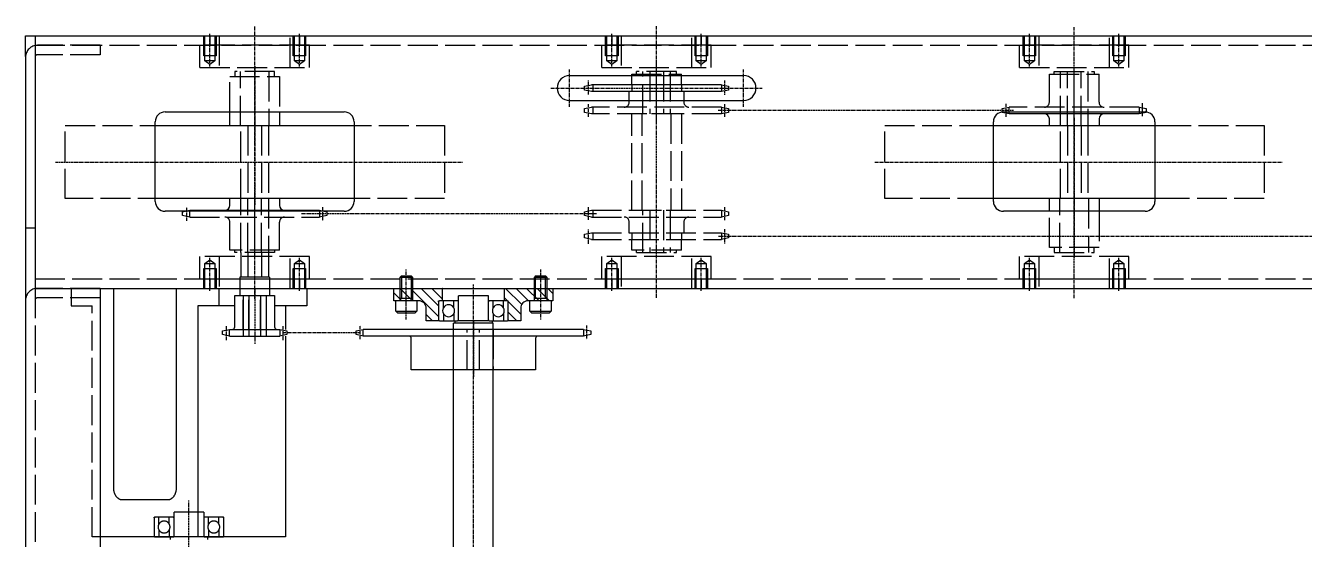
# Model space of a CAD drawing. Extents: x -2365 to 476, y -281 to 1709.
# Drawn here: x -2346 to -1832, y 130 to 337 of the extents above; entities that cross this region are included whole.
import ezdxf

# ---------------------------------------------------------------- set-up
doc = ezdxf.new("R2010")
doc.units = 0
doc.linetypes.add('DASHED', pattern=[15, 12, -3])
doc.linetypes.add('DOT_CENTER', pattern=[2, 1.25, -0.25, 0.25, -0.25])
doc.layers.get('0').update_dxf_attribs({"linetype": 'CONTINUOUS'})
doc.layers.add('1', color=7, linetype='CONTINUOUS')
pattern_1 = [(135, (0, 0), (-2.1213203, -2.1213203), [])]

# ---------------------------------------------------------------- blocks, each defined once
blk = doc.blocks.new('T__9', base_point=(-2136.08, 278.66))
at = {"layer": '1', "color": 4, "linetype": 'DOT_CENTER'}
blk.add_line((-2193.28, 218.89), (-2193.28, 239.12), dxfattribs=at)
at = {"layer": '1', "color": 4, "linetype": 'DASHED'}
for p, q in [((-2195.28, 236.46), (-2195.78, 235.96)), ((-2195.78, 235.96), (-2190.78, 235.96)), ((-2195.78, 226.46), (-2195.78, 235.96)), ((-2195.28, 236.46), (-2195.28, 227.46)), ((-2195.28, 236.46), (-2191.28, 236.46)), ((-2191.28, 236.46), (-2191.28, 227.46)), ((-2190.78, 235.96), (-2191.28, 236.46)), ((-2190.78, 235.96), (-2190.78, 226.46)), ((-2195.78, 227.46), (-2190.78, 227.46))]:
    blk.add_line(p, q, dxfattribs=at)
at = {"layer": '1', "color": 7, "linetype": 'Continuous'}
for p, q in [((-2197.53, 222.26), (-2197.53, 226.46)), ((-2189.03, 226.46), (-2197.53, 226.46)), ((-2189.03, 226.46), (-2189.03, 222.26)), ((-2196.73, 221.46), (-2197.53, 222.26)), ((-2189.83, 221.46), (-2196.73, 221.46)), ((-2189.83, 221.46), (-2189.03, 222.26))]:
    blk.add_line(p, q, dxfattribs=at)
at = {"layer": '1', "color": 4, "linetype": 'Continuous'}
blk.add_line((-2197.53, 222.26), (-2189.03, 222.26), dxfattribs=at)
blk = doc.blocks.new('T__10', base_point=(-2196.48, 278.66))
at = {"layer": '1', "color": 4, "linetype": 'DOT_CENTER'}
blk.add_line((-2139.28, 239.12), (-2139.28, 218.89), dxfattribs=at)
at = {"layer": '1', "color": 4, "linetype": 'DASHED'}
for p, q in [((-2141.28, 236.46), (-2141.78, 235.96)), ((-2141.78, 226.46), (-2141.78, 235.96)), ((-2141.78, 235.96), (-2136.78, 235.96)), ((-2141.28, 236.46), (-2137.28, 236.46)), ((-2141.28, 227.46), (-2141.28, 236.46)), ((-2136.78, 235.96), (-2137.28, 236.46)), ((-2137.28, 227.46), (-2137.28, 236.46)), ((-2136.78, 235.96), (-2136.78, 226.46)), ((-2141.78, 227.46), (-2136.78, 227.46))]:
    blk.add_line(p, q, dxfattribs=at)
at = {"layer": '1', "color": 7, "linetype": 'Continuous'}
for p, q in [((-2135.03, 226.46), (-2143.53, 226.46)), ((-2143.53, 222.26), (-2143.53, 226.46)), ((-2135.03, 226.46), (-2135.03, 222.26)), ((-2143.53, 222.26), (-2142.73, 221.46)), ((-2135.83, 221.46), (-2142.73, 221.46)), ((-2135.03, 222.26), (-2135.83, 221.46))]:
    blk.add_line(p, q, dxfattribs=at)
at = {"layer": '1', "color": 4, "linetype": 'Continuous'}
blk.add_line((-2143.53, 222.26), (-2135.03, 222.26), dxfattribs=at)
blk = doc.blocks.new('TOP__18', base_point=(-1869.95, 268.86))
at = {"layer": '1', "color": 7, "linetype": 'Continuous'}
for p, q in [((-1934.63, 262.46), (-1934.63, 267.56)), ((-1914.63, 267.56), (-1934.63, 267.56)), ((-1914.63, 267.56), (-1914.63, 262.46))]:
    blk.add_line(p, q, dxfattribs=at)
at = {"layer": '1', "color": 4, "linetype": 'DASHED'}
for p, q in [((-1930.38, 245.86), (-1930.38, 267.56)), ((-1918.88, 267.56), (-1918.88, 245.86)), ((-1934.63, 247.86), (-1934.63, 262.46)), ((-1914.63, 262.46), (-1914.63, 247.86)), ((-1914.63, 247.86), (-1934.63, 247.86)), ((-1932.63, 247.86), (-1932.63, 245.86)), ((-1916.63, 245.86), (-1916.63, 247.86)), ((-1932.63, 245.86), (-1916.63, 245.86))]:
    blk.add_line(p, q, dxfattribs=at)
at = {"layer": '1', "color": 4, "linetype": 'DOT_CENTER'}
blk.add_line((-1924.63, 269.92), (-1924.63, 243.65), dxfattribs=at)
blk = doc.blocks.new('J__19', base_point=(-1833.13, 218.34))
at = {"layer": '1', "color": 4, "linetype": 'DOT_CENTER'}
for p, q in [((-1924.63, 300.02), (-1924.63, 265.03)), ((-2004.77, 282.26), (-1840.95, 282.26))]:
    blk.add_line(p, q, dxfattribs=at)
at = {"layer": '1', "color": 4, "linetype": 'DASHED'}
for p, q in [((-2000.83, 267.56), (-2000.83, 296.96)), ((-2000.83, 296.96), (-1959.63, 296.96)), ((-1930.13, 267.56), (-1930.13, 296.96)), ((-1927.38, 296.96), (-1927.38, 267.56)), ((-1921.88, 296.96), (-1921.88, 267.56)), ((-1919.13, 296.96), (-1919.13, 267.56)), ((-1889.63, 296.96), (-1848.23, 296.96)), ((-1848.23, 296.96), (-1848.23, 267.56)), ((-1959.63, 267.56), (-2000.83, 267.56)), ((-1848.23, 267.56), (-1889.63, 267.56))]:
    blk.add_line(p, q, dxfattribs=at)
at = {"layer": '1', "color": 7, "linetype": 'Continuous'}
for p, q in [((-1959.63, 296.96), (-1889.63, 296.96)), ((-1889.63, 267.56), (-1959.63, 267.56))]:
    blk.add_line(p, q, dxfattribs=at)
blk = doc.blocks.new('TOP__20', base_point=(-2557, -313.11))
at = {"layer": '1'}
blk.add_blockref('J__19', (-1833.13, 218.34), dxfattribs=at)
blk = doc.blocks.new('TOP__21', base_point=(-1869.95, 295.66))
blk.add_blockref('TOP__20', (-2557, -313.11))
blk = doc.blocks.new('TOP__22', base_point=(-1851.53, 292.83))
at = {"layer": '1', "color": 4, "linetype": 'DASHED'}
for p, q in [((-1902.63, 329.26), (-1946.63, 329.26)), ((-1946.63, 320.26), (-1946.63, 329.26)), ((-1942.63, 333.06), (-1942.63, 329.26)), ((-1938.85, 333.06), (-1938.85, 320.26)), ((-1910.41, 320.26), (-1910.41, 333.06)), ((-1906.63, 329.26), (-1906.63, 333.06)), ((-1902.63, 320.26), (-1902.63, 329.26)), ((-1946.63, 320.26), (-1902.63, 320.26))]:
    blk.add_line(p, q, dxfattribs=at)
blk = doc.blocks.new('TOP__23', base_point=(-1851.53, 271.69))
at = {"layer": '1', "color": 4, "linetype": 'DASHED'}
for p, q in [((-1946.63, 235.26), (-1946.63, 244.26)), ((-1902.63, 244.26), (-1946.63, 244.26)), ((-1938.85, 244.26), (-1938.85, 231.46)), ((-1910.41, 231.46), (-1910.41, 244.26)), ((-1902.63, 235.26), (-1902.63, 244.26)), ((-1946.63, 235.26), (-1902.63, 235.26)), ((-1942.63, 235.26), (-1942.63, 231.46)), ((-1906.63, 231.46), (-1906.63, 235.26))]:
    blk.add_line(p, q, dxfattribs=at)
blk = doc.blocks.new('TOP__24', base_point=(-1857, 273.92))
at = {"layer": '1', "color": 4, "linetype": 'DOT_CENTER'}
for p, q in [((-1924.63, 295.24), (-1924.63, 320.32)), ((-1951.98, 300.44), (-1951.98, 305.94)), ((-1897.28, 305.94), (-1897.28, 300.44))]:
    blk.add_line(p, q, dxfattribs=at)
at = {"layer": '1', "color": 4, "linetype": 'DASHED'}
for p, q in [((-1934.63, 317.66), (-1914.63, 317.66)), ((-1934.63, 306.36), (-1934.63, 317.66)), ((-1932.63, 317.66), (-1932.63, 318.66)), ((-1932.63, 318.66), (-1916.63, 318.66)), ((-1930.13, 296.96), (-1930.13, 318.66)), ((-1927.38, 296.96), (-1927.38, 318.66)), ((-1921.88, 296.96), (-1921.88, 318.66)), ((-1919.13, 318.66), (-1919.13, 296.96)), ((-1916.63, 318.66), (-1916.63, 317.66)), ((-1914.63, 306.36), (-1914.63, 317.66)), ((-1953.63, 303.79), (-1950.77, 304.36)), ((-1953.63, 302.24), (-1953.63, 303.79)), ((-1898.49, 304.36), (-1950.77, 304.36)), ((-1950.77, 301.66), (-1950.77, 304.36)), ((-1898.49, 304.36), (-1898.49, 301.66)), ((-1898.49, 304.36), (-1895.63, 303.79)), ((-1895.63, 303.79), (-1895.63, 302.24))]:
    blk.add_line(p, q, dxfattribs=at)
at = {"layer": '1', "color": 7, "linetype": 'Continuous'}
for p, q in [((-1950.77, 301.66), (-1953.63, 302.24)), ((-1898.49, 301.66), (-1950.77, 301.66)), ((-1934.63, 296.96), (-1934.63, 299.66)), ((-1914.63, 299.66), (-1914.63, 296.96)), ((-1895.63, 302.24), (-1898.49, 301.66)), ((-1934.63, 296.96), (-1914.63, 296.96))]:
    blk.add_line(p, q, dxfattribs=at)
at = {"layer": '1', "color": 4, "linetype": 'DASHED'}
for centre, start, end in [((-1936.63, 306.36), -90, 0), ((-1912.63, 306.36), 180, -90)]:
    blk.add_arc(centre, 2, start, end, dxfattribs=at)
at = {"layer": '1', "color": 7, "linetype": 'Continuous'}
for centre, start, end in [((-1936.63, 299.66), 0, 90), ((-1912.63, 299.66), 90, 180)]:
    blk.add_arc(centre, 2, start, end, dxfattribs=at)
for name, p in [('TOP__22', (-1851.53, 292.83)), ('TOP__21', (-1869.95, 295.66)), ('TOP__18', (-1869.95, 268.86)), ('TOP__23', (-1851.53, 271.69))]:
    blk.add_blockref(name, p)
blk = doc.blocks.new('TOP__25', base_point=(-2025.31, 286.22))
at = {"layer": '1', "color": 4, "linetype": 'DASHED'}
for p, q in [((-2121.63, 262.29), (-2118.77, 262.86)), ((-2118.77, 262.86), (-2066.49, 262.86)), ((-2118.18, 260.16), (-2118.18, 262.86)), ((-2098.13, 245.86), (-2098.13, 262.86)), ((-2095.38, 262.86), (-2095.38, 245.86)), ((-2089.88, 262.86), (-2089.88, 245.86)), ((-2087.13, 262.86), (-2087.13, 245.86)), ((-2066.49, 262.86), (-2063.63, 262.29)), ((-2066.49, 262.86), (-2066.49, 260.16)), ((-2121.63, 260.74), (-2121.63, 262.29)), ((-2118.77, 260.16), (-2121.63, 260.74)), ((-2118.77, 260.16), (-2066.49, 260.16)), ((-2103.63, 253.86), (-2103.63, 258.16)), ((-2081.63, 258.16), (-2081.63, 253.86)), ((-2063.63, 260.74), (-2066.49, 260.16)), ((-2063.63, 262.29), (-2063.63, 260.74)), ((-2121.63, 253.29), (-2118.77, 253.86)), ((-2121.63, 251.74), (-2121.63, 253.29)), ((-2118.77, 253.86), (-2066.49, 253.86)), ((-2118.18, 251.16), (-2118.18, 253.86)), ((-2102.63, 253.86), (-2102.63, 251.16)), ((-2082.63, 253.86), (-2082.63, 251.16)), ((-2066.49, 253.86), (-2066.49, 251.16)), ((-2066.49, 253.86), (-2063.63, 253.29)), ((-2063.63, 253.29), (-2063.63, 251.74)), ((-2118.77, 251.16), (-2121.63, 251.74)), ((-2118.77, 251.16), (-2066.49, 251.16)), ((-2102.63, 246.86), (-2102.63, 251.16)), ((-2082.63, 246.86), (-2082.63, 251.16)), ((-2063.63, 251.74), (-2066.49, 251.16)), ((-2082.63, 246.86), (-2102.63, 246.86)), ((-2100.63, 245.86), (-2100.63, 246.86)), ((-2100.63, 245.86), (-2084.63, 245.86)), ((-2084.63, 245.86), (-2084.63, 246.86))]:
    blk.add_line(p, q, dxfattribs=at)
at = {"layer": '1', "color": 4, "linetype": 'DOT_CENTER'}
for p, q in [((-2119.98, 258.98), (-2119.98, 264.09)), ((-2065.28, 264.09), (-2065.28, 258.89)), ((-2119.98, 249.42), (-2119.98, 255.11)), ((-2065.28, 255.29), (-2065.28, 249.42))]:
    blk.add_line(p, q, dxfattribs=at)
at = {"layer": '1', "color": 4, "linetype": 'DASHED'}
for centre, start, end in [((-2105.63, 258.16), 0, 90), ((-2079.63, 258.16), 90, 180)]:
    blk.add_arc(centre, 2, start, end, dxfattribs=at)
blk = doc.blocks.new('TOP__26', base_point=(-2025.31, 278.31))
at = {"layer": '1', "color": 4, "linetype": 'DOT_CENTER'}
for p, q in [((-2092.63, 297.81), (-2092.63, 322)), ((-2119.98, 309.41), (-2119.98, 315.1)), ((-2065.28, 315.1), (-2065.28, 309.23)), ((-2119.98, 300.44), (-2119.98, 305.54)), ((-2065.28, 305.63), (-2065.28, 300.44))]:
    blk.add_line(p, q, dxfattribs=at)
at = {"layer": '1', "color": 4, "linetype": 'DASHED'}
for p, q in [((-2102.63, 317.66), (-2082.63, 317.66)), ((-2102.63, 317.06), (-2102.63, 317.66)), ((-2084.63, 318.66), (-2100.63, 318.66)), ((-2100.63, 317.66), (-2100.63, 318.66)), ((-2098.13, 301.66), (-2098.13, 318.66)), ((-2095.38, 318.66), (-2095.38, 301.66)), ((-2089.88, 318.66), (-2089.88, 301.66)), ((-2087.13, 318.66), (-2087.13, 301.66)), ((-2084.63, 317.66), (-2084.63, 318.66)), ((-2082.63, 317.06), (-2082.63, 317.66)), ((-2118.18, 310.66), (-2118.18, 313.36)), ((-2102.63, 313.36), (-2102.63, 310.66)), ((-2082.63, 313.36), (-2082.63, 310.66)), ((-2066.49, 313.36), (-2066.49, 310.66)), ((-2121.63, 303.79), (-2118.77, 304.36)), ((-2121.63, 302.24), (-2121.63, 303.79)), ((-2066.49, 304.36), (-2118.77, 304.36)), ((-2118.18, 301.66), (-2118.18, 304.36)), ((-2103.63, 306.36), (-2103.63, 307.06)), ((-2081.63, 307.06), (-2081.63, 306.36)), ((-2066.49, 304.36), (-2066.49, 301.66)), ((-2066.49, 304.36), (-2063.63, 303.79)), ((-2063.63, 303.79), (-2063.63, 302.24)), ((-2118.77, 301.66), (-2121.63, 302.24)), ((-2066.49, 301.66), (-2118.77, 301.66)), ((-2063.63, 302.24), (-2066.49, 301.66))]:
    blk.add_line(p, q, dxfattribs=at)
at = {"layer": '1', "color": 7, "linetype": 'Continuous'}
for p, q in [((-2102.63, 313.36), (-2102.63, 317.06)), ((-2082.63, 313.36), (-2082.63, 317.06)), ((-2121.63, 312.79), (-2118.77, 313.36)), ((-2121.63, 311.24), (-2121.63, 312.79)), ((-2118.77, 310.66), (-2121.63, 311.24)), ((-2066.49, 313.36), (-2118.77, 313.36)), ((-2066.49, 310.66), (-2118.77, 310.66)), ((-2103.63, 307.06), (-2103.63, 310.66)), ((-2081.63, 310.66), (-2081.63, 307.06)), ((-2066.49, 313.36), (-2063.63, 312.79)), ((-2063.63, 311.24), (-2066.49, 310.66)), ((-2063.63, 312.79), (-2063.63, 311.24))]:
    blk.add_line(p, q, dxfattribs=at)
at = {"layer": '1', "color": 4, "linetype": 'DASHED'}
for centre, start, end in [((-2105.63, 306.36), -90, 0), ((-2079.63, 306.36), 180, -90)]:
    blk.add_arc(centre, 2, start, end, dxfattribs=at)
blk = doc.blocks.new('TOP__27', base_point=(-2019.53, 292.83))
at = {"layer": '1', "color": 4, "linetype": 'DASHED'}
for p, q in [((-2070.63, 329.26), (-2114.63, 329.26)), ((-2114.63, 320.26), (-2114.63, 329.26)), ((-2110.63, 333.06), (-2110.63, 329.26)), ((-2106.85, 333.06), (-2106.85, 320.26)), ((-2078.41, 320.26), (-2078.41, 333.06)), ((-2074.63, 329.26), (-2074.63, 333.06)), ((-2070.63, 320.26), (-2070.63, 329.26)), ((-2114.63, 320.26), (-2070.63, 320.26))]:
    blk.add_line(p, q, dxfattribs=at)
blk = doc.blocks.new('TOP__28', base_point=(-2019.53, 271.69))
at = {"layer": '1', "color": 4, "linetype": 'DASHED'}
for p, q in [((-2114.63, 235.26), (-2114.63, 244.26)), ((-2070.63, 244.26), (-2114.63, 244.26)), ((-2106.85, 244.26), (-2106.85, 231.46)), ((-2078.41, 231.46), (-2078.41, 244.26)), ((-2070.63, 235.26), (-2070.63, 244.26)), ((-2114.63, 235.26), (-2070.63, 235.26)), ((-2110.63, 235.26), (-2110.63, 231.46)), ((-2074.63, 231.46), (-2074.63, 235.26))]:
    blk.add_line(p, q, dxfattribs=at)
blk = doc.blocks.new('TOP__29', base_point=(-2037.95, 261.56))
at = {"layer": '1', "color": 4, "linetype": 'DASHED'}
for p, q in [((-2102.63, 262.86), (-2102.63, 301.66)), ((-2082.63, 301.66), (-2102.63, 301.66)), ((-2098.38, 262.86), (-2098.38, 301.66)), ((-2086.88, 301.66), (-2086.88, 262.86)), ((-2082.63, 301.66), (-2082.63, 262.86)), ((-2102.63, 262.86), (-2082.63, 262.86))]:
    blk.add_line(p, q, dxfattribs=at)
for name, p in [('TOP__27', (-2019.53, 292.83)), ('TOP__26', (-2025.31, 278.31)), ('TOP__25', (-2025.31, 286.22)), ('TOP__28', (-2019.53, 271.69))]:
    blk.add_blockref(name, p)
blk = doc.blocks.new('J__30', base_point=(-2162.78, 218.34))
at = {"layer": '1', "color": 4, "linetype": 'DOT_CENTER'}
for p, q in [((-2254.28, 300.02), (-2254.28, 265.03)), ((-2334.42, 282.26), (-2170.6, 282.26))]:
    blk.add_line(p, q, dxfattribs=at)
at = {"layer": '1', "color": 4, "linetype": 'DASHED'}
for p, q in [((-2330.48, 267.56), (-2330.48, 296.96)), ((-2330.48, 296.96), (-2289.28, 296.96)), ((-2259.78, 267.56), (-2259.78, 296.96)), ((-2257.03, 296.96), (-2257.03, 267.56)), ((-2251.53, 296.96), (-2251.53, 267.56)), ((-2248.78, 296.96), (-2248.78, 267.56)), ((-2219.28, 296.96), (-2177.88, 296.96)), ((-2177.88, 296.96), (-2177.88, 267.56)), ((-2289.28, 267.56), (-2330.48, 267.56)), ((-2177.88, 267.56), (-2219.28, 267.56))]:
    blk.add_line(p, q, dxfattribs=at)
at = {"layer": '1', "color": 7, "linetype": 'Continuous'}
for p, q in [((-2289.28, 296.96), (-2219.28, 296.96)), ((-2219.28, 267.56), (-2289.28, 267.56))]:
    blk.add_line(p, q, dxfattribs=at)
blk = doc.blocks.new('TOP__31', base_point=(-2886.65, -313.11))
at = {"layer": '1'}
blk.add_blockref('J__30', (-2162.78, 218.34), dxfattribs=at)
blk = doc.blocks.new('TOP__32', base_point=(-2186.65, 290.61))
at = {"layer": '1', "color": 7, "linetype": 'Continuous'}
for p, q in [((-2244.28, 267.56), (-2264.28, 267.56)), ((-2264.28, 264.86), (-2264.28, 267.56)), ((-2244.28, 267.56), (-2244.28, 264.86)), ((-2283.28, 262.29), (-2280.42, 262.86)), ((-2280.42, 262.86), (-2228.14, 262.86)), ((-2228.14, 262.86), (-2225.28, 262.29))]:
    blk.add_line(p, q, dxfattribs=at)
at = {"layer": '1', "color": 4, "linetype": 'DASHED'}
for p, q in [((-2259.78, 245.86), (-2259.78, 267.56)), ((-2257.03, 245.86), (-2257.03, 267.56)), ((-2251.53, 245.86), (-2251.53, 267.56)), ((-2248.78, 267.56), (-2248.78, 245.86)), ((-2280.42, 260.16), (-2280.42, 262.86)), ((-2228.14, 262.86), (-2228.14, 260.16)), ((-2283.28, 260.74), (-2283.28, 262.29)), ((-2280.42, 260.16), (-2283.28, 260.74)), ((-2280.42, 260.16), (-2228.14, 260.16)), ((-2264.28, 246.86), (-2264.28, 258.16)), ((-2244.28, 246.86), (-2244.28, 258.16)), ((-2225.28, 260.74), (-2228.14, 260.16)), ((-2225.28, 262.29), (-2225.28, 260.74)), ((-2244.28, 246.86), (-2264.28, 246.86)), ((-2262.28, 245.86), (-2262.28, 246.86)), ((-2246.28, 245.86), (-2262.28, 245.86)), ((-2246.28, 246.86), (-2246.28, 245.86))]:
    blk.add_line(p, q, dxfattribs=at)
at = {"layer": '1', "color": 4, "linetype": 'DOT_CENTER'}
for p, q in [((-2254.28, 244.21), (-2254.28, 269.28)), ((-2281.63, 258.58), (-2281.63, 264.09)), ((-2226.93, 264.09), (-2226.93, 258.58))]:
    blk.add_line(p, q, dxfattribs=at)
at = {"layer": '1', "color": 7, "linetype": 'Continuous'}
for centre, start, end in [((-2266.28, 264.86), -90, 0), ((-2242.28, 264.86), 180, -90)]:
    blk.add_arc(centre, 2, start, end, dxfattribs=at)
at = {"layer": '1', "color": 4, "linetype": 'DASHED'}
for centre, start, end in [((-2266.28, 258.16), 0, 90), ((-2242.28, 258.16), 90, 180)]:
    blk.add_arc(centre, 2, start, end, dxfattribs=at)
blk = doc.blocks.new('TOP__33', base_point=(-2181.18, 292.83))
at = {"layer": '1', "color": 4, "linetype": 'DASHED'}
for p, q in [((-2232.28, 329.26), (-2276.28, 329.26)), ((-2276.28, 320.26), (-2276.28, 329.26)), ((-2272.28, 333.06), (-2272.28, 329.26)), ((-2268.5, 333.06), (-2268.5, 320.26)), ((-2240.06, 320.26), (-2240.06, 333.06)), ((-2236.28, 329.26), (-2236.28, 333.06)), ((-2232.28, 320.26), (-2232.28, 329.26)), ((-2276.28, 320.26), (-2232.28, 320.26))]:
    blk.add_line(p, q, dxfattribs=at)
blk = doc.blocks.new('TOP__34', base_point=(-2181.18, 271.69))
at = {"layer": '1', "color": 4, "linetype": 'DASHED'}
for p, q in [((-2276.28, 235.26), (-2276.28, 244.26)), ((-2232.28, 244.26), (-2276.28, 244.26)), ((-2268.5, 244.26), (-2268.5, 231.46)), ((-2240.06, 231.46), (-2240.06, 244.26)), ((-2232.28, 235.26), (-2232.28, 244.26)), ((-2276.28, 235.26), (-2232.28, 235.26)), ((-2272.28, 235.26), (-2272.28, 231.46)), ((-2236.28, 231.46), (-2236.28, 235.26))]:
    blk.add_line(p, q, dxfattribs=at)
blk = doc.blocks.new('TOP__35', base_point=(-2199.6, 295.66))
at = {"layer": '1', "color": 4, "linetype": 'DOT_CENTER'}
blk.add_line((-2254.28, 320.87), (-2254.28, 294.6), dxfattribs=at)
at = {"layer": '1', "color": 4, "linetype": 'DASHED'}
for p, q in [((-2264.28, 316.66), (-2244.28, 316.66)), ((-2264.28, 302.46), (-2264.28, 316.66)), ((-2246.28, 318.66), (-2262.28, 318.66)), ((-2262.28, 318.66), (-2262.28, 316.66)), ((-2260.03, 296.96), (-2260.03, 318.66)), ((-2248.53, 318.66), (-2248.53, 296.96)), ((-2246.28, 316.66), (-2246.28, 318.66)), ((-2244.28, 316.66), (-2244.28, 302.46))]:
    blk.add_line(p, q, dxfattribs=at)
at = {"layer": '1', "color": 7, "linetype": 'Continuous'}
for p, q in [((-2264.28, 296.96), (-2264.28, 302.46)), ((-2244.28, 302.46), (-2244.28, 296.96)), ((-2264.28, 296.96), (-2244.28, 296.96))]:
    blk.add_line(p, q, dxfattribs=at)
for name, p in [('TOP__33', (-2181.18, 292.83)), ('TOP__31', (-2886.65, -313.11)), ('TOP__32', (-2186.65, 290.61)), ('TOP__34', (-2181.18, 271.69))]:
    blk.add_blockref(name, p)
blk = doc.blocks.new('M__61', base_point=(-2346.43, -273.14))
at = {"layer": '1', "color": 7, "linetype": 'Continuous'}
for p, q in [((-2346.42, 324.75), (-2346.42, 333.06)), ((-2346.42, 333.06), (-2342.63, 333.06)), ((-2346.43, 324.46), (-2346.43, -268.34)), ((-2316.43, 231.46), (-2316.43, -175.34)), ((-2346.43, -276.94), (-2346.43, -268.53)), ((-2342.63, -276.94), (-2346.43, -276.94))]:
    blk.add_line(p, q, dxfattribs=at)
at = {"layer": '1', "color": 4, "linetype": 'DASHED'}
for p, q in [((-2316.43, 329.26), (-2341.63, 329.26)), ((-2316.43, 329.26), (-2316.43, 325.46)), ((-2316.43, 325.46), (-2341.63, 325.46)), ((-2342.63, 255.66), (-2346.43, 255.66)), ((-2342.63, 231.46), (-2342.63, -175.34)), ((-2316.43, 231.46), (-2341.63, 231.46)), ((-2316.43, 227.66), (-2341.63, 227.66)), ((-2316.43, 231.46), (-2316.43, 227.66)), ((-2316.43, -171.54), (-2341.63, -171.54)), ((-2316.43, -175.34), (-2316.43, -171.54)), ((-2316.43, -175.34), (-2341.63, -175.34)), ((-2346.43, -199.54), (-2342.63, -199.54)), ((-2316.43, -269.34), (-2341.63, -269.34)), ((-2316.43, -273.14), (-2316.43, -269.34)), ((-2316.43, -273.14), (-2341.63, -273.14))]:
    blk.add_line(p, q, dxfattribs=at)
for centre, radius, start, end in [((-2341.63, 324.46), 4.8, 90, 180), ((-2341.63, 324.46), 1, 90, 180), ((-2341.63, 226.66), 4.8, 90, 180), ((-2341.63, 226.66), 1, 90, 180), ((-2341.63, -170.54), 4.8, 180, -90), ((-2341.63, -170.54), 1, 180, -90), ((-2341.63, -268.34), 4.8, 180, -90), ((-2341.63, -268.34), 1, 180, -90)]:
    blk.add_arc(centre, radius, start, end, dxfattribs=at)
blk = doc.blocks.new('J__63', base_point=(-2352.95, 270.98))
at = {"layer": '1', "color": 7, "linetype": 'Continuous'}
for p, q in [((-2262.28, 215.98), (-2262.28, 228.58)), ((-2262.28, 228.58), (-2246.28, 228.58)), ((-2246.28, 228.58), (-2246.28, 215.98)), ((-2267.2, 214.4), (-2264.34, 214.98)), ((-2267.2, 212.85), (-2267.2, 214.4)), ((-2264.34, 212.28), (-2267.2, 212.85)), ((-2264.34, 214.98), (-2244.15, 214.98)), ((-2264.34, 212.28), (-2244.15, 212.28)), ((-2244.15, 214.98), (-2241.29, 214.4)), ((-2241.29, 212.85), (-2244.15, 212.28)), ((-2241.29, 214.4), (-2241.29, 212.85))]:
    blk.add_line(p, q, dxfattribs=at)
at = {"layer": '1', "color": 4, "linetype": 'DASHED'}
for p, q in [((-2258.9, 214.88), (-2258.9, 228.58)), ((-2256.59, 214.88), (-2256.59, 228.58)), ((-2251.97, 214.88), (-2251.97, 228.58)), ((-2249.66, 228.58), (-2249.66, 214.88)), ((-2264.34, 212.28), (-2264.34, 214.98)), ((-2244.15, 214.98), (-2244.15, 212.28))]:
    blk.add_line(p, q, dxfattribs=at)
at = {"layer": '1', "color": 4, "linetype": 'DOT_CENTER'}
for p, q in [((-2254.28, 231.38), (-2254.28, 209.16)), ((-2265.55, 210.69), (-2265.55, 216.2)), ((-2242.94, 216.2), (-2242.94, 210.69))]:
    blk.add_line(p, q, dxfattribs=at)
at = {"layer": '1', "color": 7, "linetype": 'Continuous'}
for centre, start, end in [((-2263.28, 215.98), -90, 0), ((-2245.28, 215.98), 180, -90)]:
    blk.add_arc(centre, 1, start, end, dxfattribs=at)
blk = doc.blocks.new('TOP__64', base_point=(-3076.83, 802.42))
at = {"layer": '1'}
blk.add_blockref('J__63', (-2352.95, 270.98), dxfattribs=at)
blk = doc.blocks.new('TOP__65', base_point=(-2389.78, 193.66))
blk.add_blockref('TOP__64', (-3076.83, 802.42))
blk = doc.blocks.new('TOP__66', base_point=(-2355.83, 203.42))
blk.add_blockref('TOP__65', (-2389.78, 193.66))
blk = doc.blocks.new('J__67', base_point=(-2264.95, 156.28))
at = {"layer": '1', "color": 4, "linetype": 'DOT_CENTER'}
for p, q in [((-2211.82, 211.05), (-2211.82, 216.56)), ((-2166.28, 218.09), (-2166.28, 195.87)), ((-2120.74, 216.56), (-2120.74, 211.05))]:
    blk.add_line(p, q, dxfattribs=at)
at = {"layer": '1', "color": 7, "linetype": 'Continuous'}
for p, q in [((-2213.47, 214.4), (-2210.61, 214.98)), ((-2213.47, 212.85), (-2213.47, 214.4)), ((-2210.61, 212.28), (-2213.47, 212.85)), ((-2121.95, 214.98), (-2210.61, 214.98)), ((-2121.95, 212.28), (-2210.61, 212.28)), ((-2191.28, 198.68), (-2191.28, 211.28)), ((-2141.28, 211.28), (-2141.28, 198.68)), ((-2121.95, 214.98), (-2119.09, 214.4)), ((-2119.09, 212.85), (-2121.95, 212.28)), ((-2119.09, 214.4), (-2119.09, 212.85)), ((-2141.28, 198.68), (-2191.28, 198.68))]:
    blk.add_line(p, q, dxfattribs=at)
at = {"layer": '1', "color": 4, "linetype": 'DASHED'}
for p, q in [((-2210.61, 212.28), (-2210.61, 214.98)), ((-2174.28, 198.68), (-2174.28, 214.98)), ((-2168.78, 198.68), (-2168.78, 214.98)), ((-2163.78, 198.68), (-2163.78, 214.98)), ((-2158.28, 214.98), (-2158.28, 198.68)), ((-2121.95, 214.98), (-2121.95, 212.28))]:
    blk.add_line(p, q, dxfattribs=at)
at = {"layer": '1', "color": 7, "linetype": 'Continuous'}
for centre, start, end in [((-2192.28, 211.28), 0, 90), ((-2140.28, 211.28), 90, 180)]:
    blk.add_arc(centre, 1, start, end, dxfattribs=at)
blk = doc.blocks.new('TOP__68', base_point=(-2988.83, -375.17))
at = {"layer": '1'}
blk.add_blockref('J__67', (-2264.95, 156.28), dxfattribs=at)
blk = doc.blocks.new('TOP__69', base_point=(-2301.78, 233.6))
blk.add_blockref('TOP__68', (-2988.83, -375.17))
blk = doc.blocks.new('TOP__70', base_point=(-2267.83, 223.83))
blk.add_blockref('TOP__69', (-2301.78, 233.6))

msp = doc.modelspace()

# ---------------------------------------------------------------- hatches: boundary and pattern name
at = {"layer": '1', "linetype": 'Continuous'}
h = msp.add_hatch(dxfattribs=at)
h.set_pattern_fill('USER', color=4, scale=3, angle=135, pattern_type=0)
h.set_pattern_definition(pattern_1)
edge = h.paths.add_edge_path()
edge.add_line((-2178.78, 231.46), (-2178.78, 226.46))
edge.add_line((-2178.78, 226.46), (-2179.92, 226.46))
edge.add_line((-2179.92, 226.46), (-2180.28, 226.46))
edge.add_line((-2180.28, 226.46), (-2180.28, 226.1))
edge.add_line((-2180.28, 226.1), (-2180.28, 218.82))
edge.add_line((-2180.28, 218.82), (-2180.28, 218.46))
edge.add_line((-2180.28, 218.46), (-2185.28, 218.46))
edge.add_line((-2185.28, 218.46), (-2185.28, 223.46))
edge.add_arc((-2188.28, 223.46), 3, 0, 90)
edge.add_line((-2188.28, 226.46), (-2198.28, 226.46))
edge.add_line((-2198.28, 226.46), (-2198.28, 231.46))
edge.add_line((-2198.28, 231.46), (-2178.78, 231.46))
h = msp.add_hatch(dxfattribs=at)
h.set_pattern_fill('USER', color=4, scale=3, angle=135, pattern_type=0)
h.set_pattern_definition(pattern_1)
edge = h.paths.add_edge_path()
edge.add_line((-2134.28, 231.46), (-2134.28, 226.46))
edge.add_line((-2134.28, 226.46), (-2144.28, 226.46))
edge.add_arc((-2144.28, 223.46), 3, 90, 180)
edge.add_line((-2147.28, 223.46), (-2147.28, 218.46))
edge.add_line((-2147.28, 218.46), (-2152.28, 218.46))
edge.add_line((-2152.28, 218.46), (-2152.28, 218.82))
edge.add_line((-2152.28, 218.82), (-2152.28, 226.1))
edge.add_line((-2152.28, 226.1), (-2152.28, 226.46))
edge.add_line((-2152.28, 226.46), (-2152.64, 226.46))
edge.add_line((-2152.64, 226.46), (-2153.78, 226.46))
edge.add_line((-2153.78, 226.46), (-2153.78, 231.46))
edge.add_line((-2153.78, 231.46), (-2134.28, 231.46))

# ---------------------------------------------------------------- linework, layer by layer
at = {"layer": '1', "color": 4, "linetype": 'DOT_CENTER'}
for p, q in [((-2254.28, 227.25), (-2254.28, 336.97)), ((-2092.63, 227.69), (-2092.63, 337.19)), ((-1924.63, 227.47), (-1924.63, 336.53)), ((-2272.28, 320.66), (-2272.28, 334.06)), ((-2236.28, 320.66), (-2236.28, 334.06)), ((-2110.63, 320.66), (-2110.63, 334.06)), ((-2074.63, 320.66), (-2074.63, 334.06)), ((-1942.63, 320.66), (-1942.63, 334.06)), ((-1906.63, 320.66), (-1906.63, 334.06)), ((-2127.63, 304.56), (-2127.63, 319.56)), ((-2057.63, 304.56), (-2057.63, 319.56)), ((-2135.13, 312.06), (-2050.13, 312.06)), ((-2067.89, 303.13), (-1949, 303.13)), ((-2235.4, 261.53), (-2116.84, 261.53)), ((-2067.75, 252.48), (-1612.91, 252.48)), ((-2272.28, 230.46), (-2272.28, 243.86)), ((-2236.28, 230.46), (-2236.28, 243.86)), ((-2110.63, 230.46), (-2110.63, 243.86)), ((-2074.63, 230.46), (-2074.63, 243.86)), ((-1942.63, 230.46), (-1942.63, 243.86)), ((-1906.63, 230.46), (-1906.63, 243.86)), ((-2166.28, -176.97), (-2166.28, 233.09)), ((-2242.94, 213.67), (-2211.82, 213.67)), ((-2280.72, -263.97), (-2280.72, 146.09))]:
    msp.add_line(p, q, dxfattribs=at)
at = {"layer": '1', "color": 7, "linetype": 'Continuous'}
for p, q in [((-2342.63, 333.06), (-2342.63, 231.46)), ((-2342.63, 333.06), (-2146.93, 333.06)), ((-2146.93, 333.06), (-2144.8, 333.06)), ((-2144.8, 333.06), (-1872.43, 333.06)), ((-1872.43, 333.06), (-1506.63, 333.06)), ((-2127.63, 317.06), (-2057.63, 317.06)), ((-2127.63, 307.06), (-2057.63, 307.06)), ((-2294.28, 266.46), (-2294.28, 298.46)), ((-2290.28, 302.46), (-2218.28, 302.46)), ((-2214.28, 298.46), (-2214.28, 266.46)), ((-1957.13, 266.46), (-1957.13, 298.46)), ((-1953.13, 302.46), (-1896.13, 302.46)), ((-1892.13, 298.46), (-1892.13, 266.46)), ((-2218.28, 262.46), (-2290.28, 262.46)), ((-1896.13, 262.46), (-1953.13, 262.46)), ((-2259.78, 245.86), (-2259.78, 235.96)), ((-2257.03, 245.86), (-2257.03, 235.96)), ((-2251.53, 245.86), (-2251.53, 235.96)), ((-2248.78, 245.86), (-2248.78, 235.96)), ((-2260.28, 235.96), (-2260.28, 228.58)), ((-2248.28, 235.96), (-2260.28, 235.96)), ((-2248.28, 235.96), (-2248.28, 228.58)), ((-2342.63, 231.46), (-2198.28, 231.46)), ((-2311.13, 231.46), (-2311.13, 151.46)), ((-2285.67, 151.46), (-2285.67, 231.46)), ((-2268.7, 231.46), (-2268.7, 224.46)), ((-2258.9, 228.58), (-2258.9, 212.28)), ((-2256.59, 228.58), (-2256.59, 212.28)), ((-2251.97, 228.58), (-2251.97, 212.28)), ((-2249.66, 228.58), (-2249.66, 212.28)), ((-2233.35, 231.46), (-2233.35, 224.46)), ((-2198.28, 231.46), (-2178.78, 231.46)), ((-2198.28, 226.46), (-2198.28, 231.46)), ((-2188.28, 226.46), (-2198.28, 226.46)), ((-2180.28, 226.46), (-2179.92, 226.46)), ((-2180.28, 226.1), (-2180.28, 226.46)), ((-2178.78, 226.46), (-2179.92, 226.46)), ((-2178.78, 231.46), (-2153.78, 231.46)), ((-2178.78, 226.46), (-2178.78, 231.46)), ((-2178.36, 226.46), (-2178.78, 226.46)), ((-2178.36, 223.66), (-2178.36, 226.46)), ((-2174.2, 226.46), (-2178.36, 226.46)), ((-2172.28, 226.46), (-2174.2, 226.46)), ((-2174.2, 223.66), (-2174.2, 226.46)), ((-2160.28, 228.46), (-2172.28, 228.46)), ((-2172.28, 218.46), (-2172.28, 228.46)), ((-2160.28, 218.46), (-2160.28, 228.46)), ((-2158.36, 226.46), (-2160.28, 226.46)), ((-2154.2, 226.46), (-2158.36, 226.46)), ((-2158.36, 223.66), (-2158.36, 226.46)), ((-2153.78, 226.46), (-2154.2, 226.46)), ((-2154.2, 223.66), (-2154.2, 226.46)), ((-2153.78, 231.46), (-2134.28, 231.46)), ((-2153.78, 226.46), (-2153.78, 231.46)), ((-2152.64, 226.46), (-2153.78, 226.46)), ((-2152.64, 226.46), (-2152.28, 226.46)), ((-2152.28, 226.1), (-2152.28, 226.46)), ((-2134.28, 226.46), (-2144.28, 226.46)), ((-2140.63, 231.46), (-1870.57, 231.46)), ((-2134.28, 231.46), (-2134.28, 226.46)), ((-1870.57, 231.46), (-1506.63, 231.46)), ((-2272.24, 224.46), (-2277.19, 224.46)), ((-2277.19, 224.46), (-2277.19, 131.46)), ((-2262.28, 224.46), (-2272.24, 224.46)), ((-2233.35, 224.46), (-2246.28, 224.46)), ((-2241.83, 224.46), (-2241.83, 214.98)), ((-2185.28, 218.46), (-2185.28, 223.46)), ((-2180.28, 226.1), (-2180.28, 218.82)), ((-2178.36, 221.26), (-2178.36, 218.46)), ((-2174.2, 221.26), (-2174.2, 218.46)), ((-2158.36, 221.26), (-2158.36, 218.46)), ((-2154.2, 221.26), (-2154.2, 218.46)), ((-2152.28, 218.82), (-2152.28, 226.1)), ((-2147.28, 223.46), (-2147.28, 218.46)), ((-2180.28, 218.46), (-2185.28, 218.46)), ((-2180.28, 218.82), (-2180.28, 218.46)), ((-2179.92, 218.46), (-2180.28, 218.46)), ((-2179.92, 218.46), (-2178.36, 218.46)), ((-2178.36, 218.46), (-2174.2, 218.46)), ((-2158.28, 217.46), (-2174.28, 217.46)), ((-2174.28, -161.34), (-2174.28, 217.46)), ((-2174.2, 218.46), (-2172.64, 218.46)), ((-2173.78, 218.46), (-2173.78, 217.46)), ((-2159.92, 218.46), (-2172.64, 218.46)), ((-2159.92, 218.46), (-2158.36, 218.46)), ((-2158.78, 218.46), (-2158.78, 217.46)), ((-2158.36, 218.46), (-2154.2, 218.46)), ((-2158.28, -161.34), (-2158.28, 217.46)), ((-2154.2, 218.46), (-2152.64, 218.46)), ((-2152.28, 218.46), (-2152.64, 218.46)), ((-2152.28, 218.82), (-2152.28, 218.46)), ((-2147.28, 218.46), (-2152.28, 218.46)), ((-2259.78, 212.28), (-2248.78, 212.28)), ((-2241.83, 212.28), (-2241.83, 131.46)), ((-2307.59, 146.46), (-2289.21, 146.46)), ((-2277.19, 131.46), (-2316.43, 131.46)), ((-2288.22, 131.46), (-2288.22, 130.46)), ((-2241.83, 131.46), (-2277.19, 131.46)), ((-2273.22, 131.46), (-2273.22, 130.46))]:
    msp.add_line(p, q, dxfattribs=at)
at = {"layer": '1', "color": 4, "linetype": 'DASHED'}
for p, q in [((-2342.63, 329.26), (-1506.63, 329.26)), ((-2274.78, 325.06), (-2274.78, 333.06)), ((-2274.28, 325.06), (-2274.28, 333.06)), ((-2272.28, 333.06), (-2272.28, 329.26)), ((-2272.28, 333.06), (-2272.28, 329.26)), ((-2272.28, 333.06), (-2272.28, 329.26)), ((-2272.28, 333.06), (-2272.28, 329.26)), ((-2270.28, 333.06), (-2270.28, 325.06)), ((-2269.78, 333.06), (-2269.78, 325.06)), ((-2238.78, 325.06), (-2238.78, 333.06)), ((-2238.28, 325.06), (-2238.28, 333.06)), ((-2236.28, 333.06), (-2236.28, 329.26)), ((-2236.28, 333.06), (-2236.28, 329.26)), ((-2236.28, 333.06), (-2236.28, 329.26)), ((-2234.28, 333.06), (-2234.28, 325.06)), ((-2233.78, 333.06), (-2233.78, 325.06)), ((-2113.13, 325.06), (-2113.13, 333.06)), ((-2112.63, 325.06), (-2112.63, 333.06)), ((-2110.63, 333.06), (-2110.63, 329.26)), ((-2110.63, 333.06), (-2110.63, 329.26)), ((-2110.63, 333.06), (-2110.63, 329.26)), ((-2108.63, 333.06), (-2108.63, 325.06)), ((-2108.13, 333.06), (-2108.13, 325.06)), ((-2077.13, 325.06), (-2077.13, 333.06)), ((-2076.63, 325.06), (-2076.63, 333.06)), ((-2074.63, 333.06), (-2074.63, 329.26)), ((-2074.63, 333.06), (-2074.63, 329.26)), ((-2072.63, 333.06), (-2072.63, 325.06)), ((-2072.13, 333.06), (-2072.13, 325.06)), ((-1945.13, 325.06), (-1945.13, 333.06)), ((-1944.63, 325.06), (-1944.63, 333.06)), ((-1942.63, 333.06), (-1942.63, 329.26)), ((-1942.63, 333.06), (-1942.63, 329.26)), ((-1940.63, 333.06), (-1940.63, 325.06)), ((-1940.13, 333.06), (-1940.13, 325.06)), ((-1909.13, 325.06), (-1909.13, 333.06)), ((-1908.63, 325.06), (-1908.63, 333.06)), ((-1906.63, 333.06), (-1906.63, 329.26)), ((-1904.63, 333.06), (-1904.63, 325.06)), ((-1904.13, 333.06), (-1904.13, 325.06)), ((-2274.28, 325.06), (-2274.78, 325.06)), ((-2270.28, 325.06), (-2274.28, 325.06)), ((-2274.28, 323.06), (-2274.28, 325.06)), ((-2270.28, 325.06), (-2270.28, 323.06)), ((-2269.78, 325.06), (-2270.28, 325.06)), ((-2238.28, 325.06), (-2238.78, 325.06)), ((-2238.28, 323.06), (-2238.28, 325.06)), ((-2234.28, 325.06), (-2238.28, 325.06)), ((-2233.78, 325.06), (-2234.28, 325.06)), ((-2234.28, 325.06), (-2234.28, 323.06)), ((-2112.63, 325.06), (-2113.13, 325.06)), ((-2112.63, 323.06), (-2112.63, 325.06)), ((-2108.63, 325.06), (-2112.63, 325.06)), ((-2108.13, 325.06), (-2108.63, 325.06)), ((-2108.63, 325.06), (-2108.63, 323.06)), ((-2076.63, 325.06), (-2077.13, 325.06)), ((-2072.63, 325.06), (-2076.63, 325.06)), ((-2076.63, 323.06), (-2076.63, 325.06)), ((-2072.63, 325.06), (-2072.63, 323.06)), ((-2072.13, 325.06), (-2072.63, 325.06)), ((-1944.63, 325.06), (-1945.13, 325.06)), ((-1940.63, 325.06), (-1944.63, 325.06)), ((-1944.63, 323.06), (-1944.63, 325.06)), ((-1940.63, 325.06), (-1940.63, 323.06)), ((-1940.13, 325.06), (-1940.63, 325.06)), ((-1908.63, 325.06), (-1909.13, 325.06)), ((-1908.63, 323.06), (-1908.63, 325.06)), ((-1904.63, 325.06), (-1908.63, 325.06)), ((-1904.13, 325.06), (-1904.63, 325.06)), ((-1904.63, 325.06), (-1904.63, 323.06)), ((-2270.28, 323.06), (-2274.28, 323.06)), ((-2272.28, 321.56), (-2274.28, 323.06)), ((-2270.28, 323.06), (-2272.28, 321.56)), ((-2236.28, 321.56), (-2238.28, 323.06)), ((-2234.28, 323.06), (-2238.28, 323.06)), ((-2234.28, 323.06), (-2236.28, 321.56)), ((-2110.63, 321.56), (-2112.63, 323.06)), ((-2108.63, 323.06), (-2112.63, 323.06)), ((-2108.63, 323.06), (-2110.63, 321.56)), ((-2072.63, 323.06), (-2076.63, 323.06)), ((-2074.63, 321.56), (-2076.63, 323.06)), ((-2072.63, 323.06), (-2074.63, 321.56)), ((-1940.63, 323.06), (-1944.63, 323.06)), ((-1942.63, 321.56), (-1944.63, 323.06)), ((-1940.63, 323.06), (-1942.63, 321.56)), ((-1906.63, 321.56), (-1908.63, 323.06)), ((-1904.63, 323.06), (-1908.63, 323.06)), ((-1904.63, 323.06), (-1906.63, 321.56)), ((-2274.28, 241.46), (-2272.28, 242.96)), ((-2272.28, 242.96), (-2270.28, 241.46)), ((-2238.28, 241.46), (-2236.28, 242.96)), ((-2236.28, 242.96), (-2234.28, 241.46)), ((-2112.63, 241.46), (-2110.63, 242.96)), ((-2110.63, 242.96), (-2108.63, 241.46)), ((-2076.63, 241.46), (-2074.63, 242.96)), ((-2074.63, 242.96), (-2072.63, 241.46)), ((-1944.63, 241.46), (-1942.63, 242.96)), ((-1942.63, 242.96), (-1940.63, 241.46)), ((-1908.63, 241.46), (-1906.63, 242.96)), ((-1906.63, 242.96), (-1904.63, 241.46)), ((-2274.78, 239.46), (-2274.28, 239.46)), ((-2274.78, 231.46), (-2274.78, 239.46)), ((-2274.28, 241.46), (-2270.28, 241.46)), ((-2274.28, 239.46), (-2274.28, 241.46)), ((-2274.28, 239.46), (-2270.28, 239.46)), ((-2274.28, 231.46), (-2274.28, 239.46)), ((-2270.28, 241.46), (-2270.28, 239.46)), ((-2270.28, 239.46), (-2270.28, 231.46)), ((-2270.28, 239.46), (-2269.78, 239.46)), ((-2269.78, 239.46), (-2269.78, 231.46)), ((-2238.78, 231.46), (-2238.78, 239.46)), ((-2238.78, 239.46), (-2238.28, 239.46)), ((-2238.28, 239.46), (-2238.28, 241.46)), ((-2238.28, 241.46), (-2234.28, 241.46)), ((-2238.28, 231.46), (-2238.28, 239.46)), ((-2238.28, 239.46), (-2234.28, 239.46)), ((-2234.28, 241.46), (-2234.28, 239.46)), ((-2234.28, 239.46), (-2233.78, 239.46)), ((-2234.28, 239.46), (-2234.28, 231.46)), ((-2233.78, 239.46), (-2233.78, 231.46)), ((-2113.13, 231.46), (-2113.13, 239.46)), ((-2113.13, 239.46), (-2112.63, 239.46)), ((-2112.63, 239.46), (-2112.63, 241.46)), ((-2112.63, 241.46), (-2108.63, 241.46)), ((-2112.63, 231.46), (-2112.63, 239.46)), ((-2112.63, 239.46), (-2108.63, 239.46)), ((-2108.63, 241.46), (-2108.63, 239.46)), ((-2108.63, 239.46), (-2108.13, 239.46)), ((-2108.63, 239.46), (-2108.63, 231.46)), ((-2108.13, 239.46), (-2108.13, 231.46)), ((-2077.13, 239.46), (-2076.63, 239.46)), ((-2077.13, 231.46), (-2077.13, 239.46)), ((-2076.63, 241.46), (-2072.63, 241.46)), ((-2076.63, 239.46), (-2076.63, 241.46)), ((-2076.63, 239.46), (-2072.63, 239.46)), ((-2076.63, 231.46), (-2076.63, 239.46)), ((-2072.63, 241.46), (-2072.63, 239.46)), ((-2072.63, 239.46), (-2072.63, 231.46)), ((-2072.63, 239.46), (-2072.13, 239.46)), ((-2072.13, 239.46), (-2072.13, 231.46)), ((-1945.13, 239.46), (-1944.63, 239.46)), ((-1945.13, 231.46), (-1945.13, 239.46)), ((-1944.63, 241.46), (-1940.63, 241.46)), ((-1944.63, 239.46), (-1944.63, 241.46)), ((-1944.63, 239.46), (-1940.63, 239.46)), ((-1944.63, 231.46), (-1944.63, 239.46)), ((-1940.63, 241.46), (-1940.63, 239.46)), ((-1940.63, 239.46), (-1940.63, 231.46)), ((-1940.63, 239.46), (-1940.13, 239.46)), ((-1940.13, 239.46), (-1940.13, 231.46)), ((-1909.13, 231.46), (-1909.13, 239.46)), ((-1909.13, 239.46), (-1908.63, 239.46)), ((-1908.63, 239.46), (-1908.63, 241.46)), ((-1908.63, 241.46), (-1904.63, 241.46)), ((-1908.63, 231.46), (-1908.63, 239.46)), ((-1908.63, 239.46), (-1904.63, 239.46)), ((-1904.63, 241.46), (-1904.63, 239.46)), ((-1904.63, 239.46), (-1904.13, 239.46)), ((-1904.63, 239.46), (-1904.63, 231.46)), ((-1904.13, 239.46), (-1904.13, 231.46)), ((-2342.63, 235.26), (-1506.63, 235.26)), ((-2272.28, 235.26), (-2272.28, 231.46)), ((-2272.28, 235.26), (-2272.28, 231.46)), ((-2272.28, 235.26), (-2272.28, 231.46)), ((-2272.28, 235.26), (-2272.28, 231.46)), ((-2272.28, 235.26), (-2272.28, 231.46)), ((-2236.28, 235.26), (-2236.28, 231.46)), ((-2236.28, 235.26), (-2236.28, 231.46)), ((-2236.28, 235.26), (-2236.28, 231.46)), ((-2236.28, 235.26), (-2236.28, 231.46)), ((-2110.63, 235.26), (-2110.63, 231.46)), ((-2110.63, 235.26), (-2110.63, 231.46)), ((-2110.63, 235.26), (-2110.63, 231.46)), ((-2110.63, 235.26), (-2110.63, 231.46)), ((-2074.63, 235.26), (-2074.63, 231.46)), ((-2074.63, 235.26), (-2074.63, 231.46)), ((-2074.63, 235.26), (-2074.63, 231.46)), ((-1942.63, 235.26), (-1942.63, 231.46)), ((-1942.63, 235.26), (-1942.63, 231.46)), ((-1942.63, 235.26), (-1942.63, 231.46)), ((-1906.63, 235.26), (-1906.63, 231.46)), ((-1906.63, 235.26), (-1906.63, 231.46)), ((-2328.1, 231.46), (-2328.1, 224.46)), ((-2328.1, 224.46), (-2319.61, 224.46)), ((-2319.61, 131.46), (-2319.61, 224.46)), ((-2294.72, 139.1), (-2294.72, 139.46)), ((-2294.72, 139.46), (-2294.36, 139.46)), ((-2294.72, 139.1), (-2294.72, 131.82)), ((-2293.22, 139.46), (-2294.36, 139.46)), ((-2292.8, 139.46), (-2293.22, 139.46)), ((-2288.64, 139.46), (-2292.8, 139.46)), ((-2292.8, 136.66), (-2292.8, 139.46)), ((-2288.64, 136.66), (-2288.64, 139.46)), ((-2286.72, 139.46), (-2288.64, 139.46)), ((-2286.72, 131.46), (-2286.72, 141.46)), ((-2274.72, 141.46), (-2286.72, 141.46)), ((-2274.72, 141.46), (-2274.72, 131.46)), ((-2272.8, 139.46), (-2274.72, 139.46)), ((-2272.8, 136.66), (-2272.8, 139.46)), ((-2268.64, 139.46), (-2272.8, 139.46)), ((-2268.64, 136.66), (-2268.64, 139.46)), ((-2268.22, 139.46), (-2268.64, 139.46)), ((-2267.08, 139.46), (-2268.22, 139.46)), ((-2267.08, 139.46), (-2266.72, 139.46)), ((-2266.72, 139.1), (-2266.72, 139.46)), ((-2266.72, 131.82), (-2266.72, 139.1)), ((-2292.8, 134.26), (-2292.8, 131.46)), ((-2288.64, 134.26), (-2288.64, 131.46)), ((-2272.8, 134.26), (-2272.8, 131.46)), ((-2268.64, 134.26), (-2268.64, 131.46)), ((-2316.43, 131.46), (-2319.61, 131.46)), ((-2294.72, 131.82), (-2294.72, 131.46)), ((-2294.36, 131.46), (-2294.72, 131.46)), ((-2294.36, 131.46), (-2292.8, 131.46)), ((-2292.8, 131.46), (-2288.64, 131.46)), ((-2288.64, 131.46), (-2287.08, 131.46)), ((-2274.36, 131.46), (-2287.08, 131.46)), ((-2274.36, 131.46), (-2272.8, 131.46)), ((-2272.8, 131.46), (-2268.64, 131.46)), ((-2268.64, 131.46), (-2267.08, 131.46)), ((-2266.72, 131.46), (-2267.08, 131.46)), ((-2266.72, 131.82), (-2266.72, 131.46))]:
    msp.add_line(p, q, dxfattribs=at)
at = {"layer": '1', "color": 7, "linetype": 'Continuous'}
for centre, radius, start, end in [((-2127.63, 312.06), 5, 90, -90), ((-2057.63, 312.06), 5, -90, 90), ((-2290.28, 298.46), 4, 90, 180), ((-2218.28, 298.46), 4, 0, 90), ((-1953.13, 298.46), 4, 90, 180), ((-1896.13, 298.46), 4, 0, 90), ((-2290.28, 266.46), 4, 180, -90), ((-2218.28, 266.46), 4, -90, 0), ((-1953.13, 266.46), 4, 180, -90), ((-1896.13, 266.46), 4, -90, 0), ((-2188.28, 223.46), 3, 0, 90), ((-2179.92, 226.1), 0.36, 90, 180), ((-2172.64, 226.1), 0.36, 0, 90), ((-2159.92, 226.1), 0.36, 90, 180), ((-2152.64, 226.1), 0.36, 0, 90), ((-2144.28, 223.46), 3, 90, 180), ((-2176.28, 222.46), 2.4, 150, -150), ((-2176.28, 222.46), 2.4, 30, 150), ((-2176.28, 222.46), 2.4, -150, -30), ((-2176.28, 222.46), 2.4, -30, 30), ((-2156.28, 222.46), 2.4, 150, -150), ((-2156.28, 222.46), 2.4, 30, 150), ((-2156.28, 222.46), 2.4, -150, -30), ((-2156.28, 222.46), 2.4, -30, 30), ((-2179.92, 218.82), 0.36, 180, -90), ((-2172.64, 218.82), 0.36, -90, 0), ((-2159.92, 218.82), 0.36, 180, -90), ((-2152.64, 218.82), 0.36, -90, 0)]:
    msp.add_arc(centre, radius, start, end, dxfattribs=at)
at = {"layer": '1', "color": 4, "linetype": 'DASHED'}
for centre, radius, start, end in [((-2294.36, 139.1), 0.36, 90, 180), ((-2287.08, 139.1), 0.36, 0, 90), ((-2274.36, 139.1), 0.36, 90, 180), ((-2267.08, 139.1), 0.36, 0, 90), ((-2290.72, 135.46), 2.4, 150, -150), ((-2290.72, 135.46), 2.4, 30, 150), ((-2290.72, 135.46), 2.4, -150, -30), ((-2290.72, 135.46), 2.4, -30, 30), ((-2270.72, 135.46), 2.4, 150, -150), ((-2270.72, 135.46), 2.4, 30, 150), ((-2270.72, 135.46), 2.4, -150, -30), ((-2270.72, 135.46), 2.4, -30, 30), ((-2294.36, 131.82), 0.36, 180, -90), ((-2287.08, 131.82), 0.36, -90, 0), ((-2274.36, 131.82), 0.36, 180, -90), ((-2267.08, 131.82), 0.36, -90, 0)]:
    msp.add_arc(centre, radius, start, end, dxfattribs=at)
at = {"layer": '1', "color": 7, "linetype": 'Continuous'}
for points in [[(-2311.13, 151.46), (-2311.12, 151.23), (-2311.11, 150.97), (-2311.08, 150.59), (-2311.01, 150.2), (-2310.92, 149.76), (-2310.8, 149.35), (-2310.66, 148.97), (-2310.49, 148.6), (-2310.31, 148.26), (-2310.1, 147.93), (-2309.87, 147.64), (-2309.63, 147.37), (-2309.37, 147.14), (-2309.09, 146.93), (-2308.8, 146.77), (-2308.49, 146.63), (-2308.22, 146.54), (-2307.94, 146.49), (-2307.76, 146.47), (-2307.59, 146.46)], [(-2288.9, 146.48), (-2288.59, 146.54), (-2288.29, 146.63), (-2287.99, 146.77), (-2287.71, 146.93), (-2287.43, 147.14), (-2287.18, 147.37), (-2286.93, 147.64), (-2286.71, 147.93), (-2286.49, 148.26), (-2286.31, 148.6), (-2286.14, 148.97), (-2286, 149.35), (-2285.88, 149.76), (-2285.79, 150.2), (-2285.73, 150.59), (-2285.69, 150.97), (-2285.68, 151.23), (-2285.67, 151.46)], [(-2289.21, 146.46), (-2289.05, 146.47), (-2288.9, 146.48)]]:
    msp.add_spline(points, degree=3, dxfattribs=at)

# ---------------------------------------------------------------- block references
for name, p in [('TOP__35', (-2199.6, 295.66)), ('TOP__29', (-2037.95, 261.56)), ('TOP__24', (-1857, 273.92)), ('T__9', (-2136.08, 278.66)), ('T__10', (-2196.48, 278.66)), ('TOP__66', (-2355.83, 203.42)), ('TOP__70', (-2267.83, 223.83))]:
    msp.add_blockref(name, p)
at = {"layer": '1'}
msp.add_blockref('M__61', (-2346.43, -273.14), dxfattribs=at)

doc.saveas('drawing.dxf')
